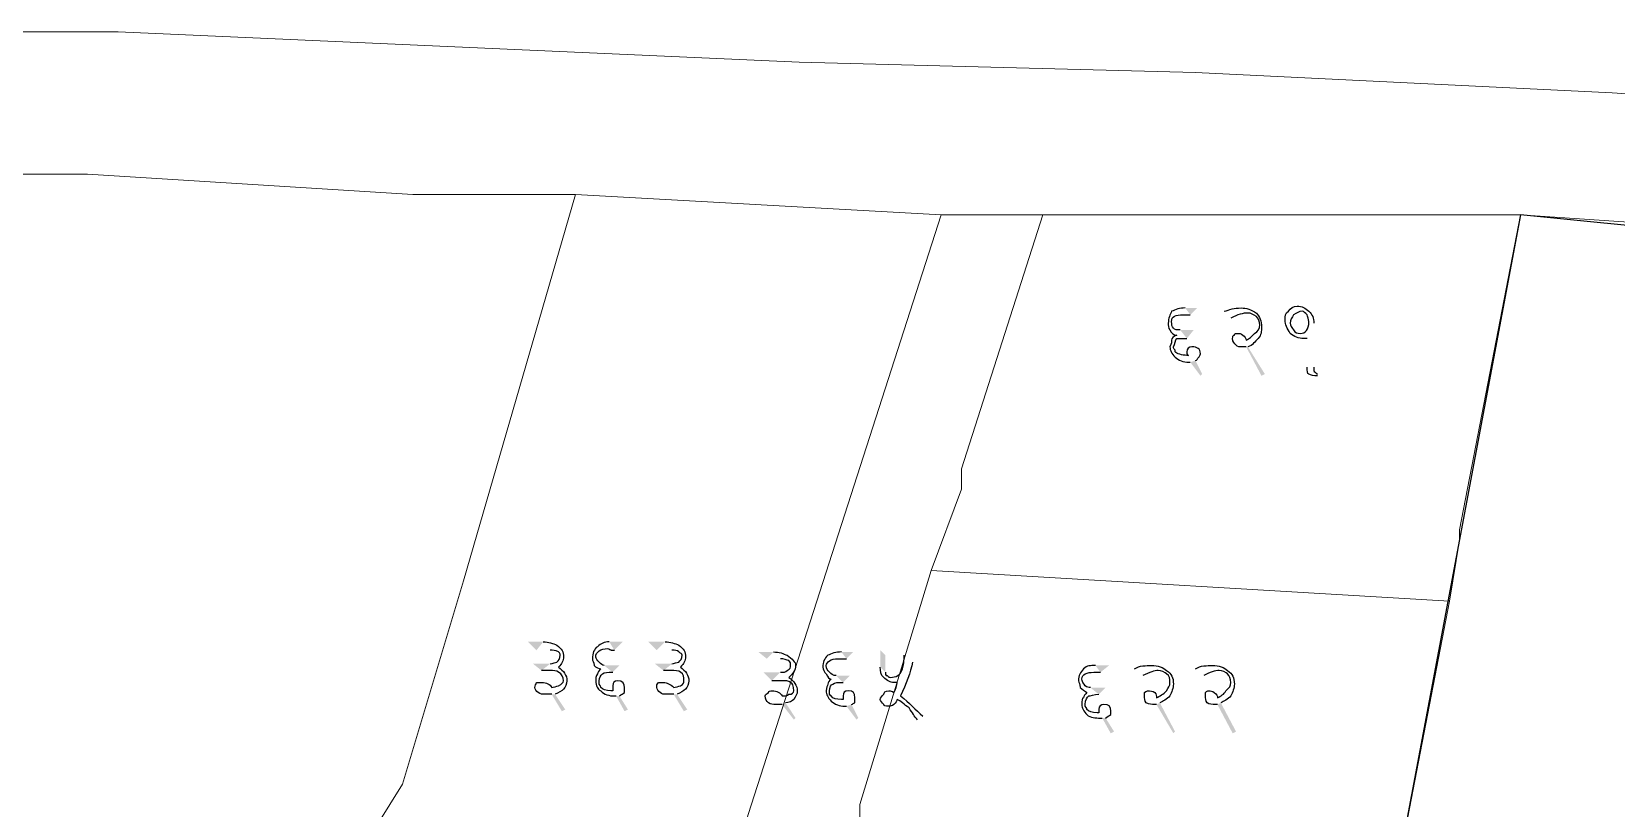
# Model space of a CAD drawing. Header units: metres. Extents: x 345912 to 349030, y 3061206 to 3061792.
# Drawn here: x 345987.88 to 346035.41, y 3061466.15 to 3061489.43 of the extents above; entities that cross this region are included whole.
import ezdxf

# ---------------------------------------------------------------- set-up
doc = ezdxf.new("R2010")
doc.units = ezdxf.units.M
doc.header["$MEASUREMENT"] = 0
for name, color, linetype in [('Features', 5, 'Continuous'), ('PDF5_Geometry', 7, 'Continuous'), ('PDF5_Solid Fills', 7, 'Continuous')]:
    doc.layers.add(name, color=color, linetype=linetype)

msp = doc.modelspace()

# ---------------------------------------------------------------- hatches: boundary and pattern name
at = {"layer": 'PDF5_Solid Fills', "transparency": 33554559}
h = msp.add_hatch(color=256, dxfattribs=at)
h.paths.add_polyline_path([(346022.62933, 3061480.95084), (346022.83253, 3061481.15404), (346022.47693, 3061481.15404)], flags=0)
h.paths.add_polyline_path([(346022.62933, 3061479.52844), (346022.93413, 3061479.12204), (346022.98493, 3061479.17284), (346022.78173, 3061479.57924)], flags=0)
h.paths.add_polyline_path([(346022.52773, 3061480.23964), (346022.73093, 3061480.49364), (346022.32453, 3061480.49364)], flags=0)
h.paths.add_polyline_path([(346023.84853, 3061480.84924), (346023.64533, 3061481.05244)], flags=0)
h.paths.add_polyline_path([(346024.35653, 3061479.98564), (346024.86453, 3061479.17284), (346024.76293, 3061479.12204), (346024.30573, 3061479.98564)], flags=0)
h.paths.add_polyline_path([(346026.33773, 3061480.69684), (346026.33773, 3061479.37604)], flags=0)
h.paths.add_polyline_path([(346026.43933, 3061479.17284), (346026.43933, 3061479.12204)], flags=0)
h = msp.add_hatch(color=256, dxfattribs=at)
h.paths.add_polyline_path([(346003.02054, 3061470.89244), (346002.76654, 3061471.14644), (346003.22374, 3061471.14644)], flags=0)
h.paths.add_polyline_path([(346003.57934, 3061469.57164), (346003.88414, 3061469.11444), (346003.78254, 3061469.06364), (346003.47774, 3061469.57164)], flags=0)
h.paths.add_polyline_path([(346003.17294, 3061470.28284), (346002.91894, 3061470.48604), (346003.42694, 3061470.48604)], flags=0)
h.paths.add_polyline_path([(346005.35734, 3061470.89244), (346005.61134, 3061471.14644), (346005.20494, 3061471.14644)], flags=0)
h.paths.add_polyline_path([(346005.40814, 3061469.52084), (346005.66214, 3061469.06364), (346005.76374, 3061469.11444), (346005.50974, 3061469.52084)], flags=0)
h.paths.add_polyline_path([(346005.30654, 3061470.23204), (346005.50974, 3061470.43524), (346005.05254, 3061470.43524)], flags=0)
h.paths.add_polyline_path([(346006.62734, 3061470.89244), (346006.37334, 3061471.14644), (346006.88134, 3061471.14644)], flags=0)
h.paths.add_polyline_path([(346007.23694, 3061469.57164), (346007.54174, 3061469.11444), (346007.44014, 3061469.06364), (346007.13534, 3061469.57164)], flags=0)
h.paths.add_polyline_path([(346006.83054, 3061470.28284), (346006.57654, 3061470.48604), (346007.08454, 3061470.48604)], flags=0)
h = msp.add_hatch(color=256, dxfattribs=at)
h.paths.add_polyline_path([(346009.92933, 3061470.63844), (346009.67533, 3061470.84164), (346010.13253, 3061470.84164)], flags=0)
h.paths.add_polyline_path([(346010.48813, 3061469.31764), (346010.79293, 3061468.86044), (346010.74213, 3061468.80964), (346010.38653, 3061469.26684)], flags=0)
h.paths.add_polyline_path([(346010.08173, 3061469.97804), (346009.82773, 3061470.23204), (346010.33573, 3061470.23204)], flags=0)
h.paths.add_polyline_path([(346012.31693, 3061470.63844), (346012.52013, 3061470.84164), (346012.16453, 3061470.84164)], flags=0)
h.paths.add_polyline_path([(346012.31693, 3061469.21604), (346012.62173, 3061468.80964), (346012.67253, 3061468.86044), (346012.46933, 3061469.26684)], flags=0)
h.paths.add_polyline_path([(346012.21533, 3061469.92724), (346012.41853, 3061470.13044), (346012.01213, 3061470.13044)], flags=0)
h.paths.add_polyline_path([(346014.04413, 3061470.74004), (346014.29813, 3061470.53684)], flags=0)
h.paths.add_polyline_path([(346014.60293, 3061468.91124), (346014.45053, 3061468.80964)], flags=0)
h.paths.add_polyline_path([(346013.33293, 3061470.38444), (346013.33293, 3061470.89244), (346013.48533, 3061470.74004), (346013.48533, 3061470.23204)], flags=0)
h = msp.add_hatch(color=256, dxfattribs=at)
h.paths.add_polyline_path([(346019.93694, 3061470.23204), (346020.19094, 3061470.43524), (346019.78454, 3061470.43524)], flags=0)
h.paths.add_polyline_path([(346019.98774, 3061468.86044), (346020.24174, 3061468.40324), (346020.34334, 3061468.45404), (346020.08934, 3061468.86044)], flags=0)
h.paths.add_polyline_path([(346019.88614, 3061469.57164), (346020.08934, 3061469.77484), (346019.63214, 3061469.77484)], flags=0)
h.paths.add_polyline_path([(346021.20694, 3061470.13044), (346020.95294, 3061470.33364)], flags=0)
h.paths.add_polyline_path([(346021.71494, 3061469.31764), (346022.17214, 3061468.45404), (346022.12134, 3061468.40324), (346021.61334, 3061469.26684)], flags=0)
h.paths.add_polyline_path([(346023.03574, 3061470.13044), (346022.78174, 3061470.33364)], flags=0)
h.paths.add_polyline_path([(346023.54374, 3061469.31764), (346024.00094, 3061468.45404), (346023.89934, 3061468.40324), (346023.44214, 3061469.26684)], flags=0)

# ---------------------------------------------------------------- linework, layer by layer
at = {"layer": 'Features'}
msp.add_lwpolyline([(346032.53534, 3061483.94804), (346024.87015, 3061443.21466), (346027.77735, 3061442.34326), (346033.71798, 3061442.70616), (346035.6179, 3061444.51001), (346036.91594, 3061445.74622), (346045.85265, 3061451.25324), (346050.46043, 3061452.79732), (346059.90278, 3061464.97268), (346059.12793, 3061467.56854), (346059.12956, 3061469.2981), (346058.95092, 3061473.41915), (346060.41041, 3061480.11511), (346060.45177, 3061480.3071), (346053.06156, 3061481.89932), (346032.53534, 3061483.94804)], dxfattribs=at)
at = {"layer": 'PDF5_Geometry', "lineweight": 9}
for points in [[(345973.09934, 3061489.43444), (345990.47293, 3061489.43444), (346010.89454, 3061488.52004), (346022.78174, 3061488.21524), (346035.27854, 3061487.60564), (346048.68974, 3061486.69124), (346064.53933, 3061483.94804), (346071.24493, 3061482.11924), (346083.43694, 3061481.81444)], [(345973.09934, 3061489.43444), (345990.47293, 3061489.43444), (346010.89454, 3061488.52004), (346022.78174, 3061488.21524), (346035.27854, 3061487.60564), (346048.68974, 3061486.69124), (346064.53933, 3061483.94804), (346071.24493, 3061482.11924), (346083.43694, 3061481.81444)], [(346095.62895, 3061475.10884), (346081.91294, 3061476.63284), (346070.63534, 3061478.46164), (346059.66254, 3061480.29044), (346045.94653, 3061483.03364), (346032.53534, 3061483.94804), (346018.20974, 3061483.94804), (346015.16174, 3061483.94804), (346004.18894, 3061484.55764), (345999.31214, 3061484.55764), (345989.55854, 3061485.16724), (345977.36654, 3061485.16724)], [(346095.62895, 3061475.10884), (346081.91294, 3061476.63284), (346070.63534, 3061478.46164), (346059.66254, 3061480.29044), (346045.94653, 3061483.03364), (346032.53534, 3061483.94804), (346018.20974, 3061483.94804), (346015.16174, 3061483.94804), (346004.18894, 3061484.55764), (345999.31214, 3061484.55764), (345989.55854, 3061485.16724), (345977.36654, 3061485.16724)]]:
    msp.add_lwpolyline(points, dxfattribs=at)
for points in [[(346004.18894, 3061484.55764), (346000.83614, 3061472.97524), (345999.00733, 3061466.87924), (345997.48334, 3061464.44084), (345995.04494, 3061460.78324), (345994.13054, 3061454.99204), (345989.55854, 3061439.44724), (345988.03454, 3061434.26564), (345986.81534, 3061429.69364), (345984.37694, 3061420.85444), (345983.46254, 3061419.94004), (345975.23294, 3061419.63524), (345963.34574, 3061419.94004), (345961.82174, 3061420.54964), (345961.82174, 3061438.53284), (345963.34574, 3061454.38244), (345963.04094, 3061458.34484), (345961.82174, 3061473.88964), (345959.99294, 3061484.25284), (345962.12654, 3061484.86244), (345968.22254, 3061485.16724), (345977.36654, 3061485.16724), (345989.55854, 3061485.16724), (345999.31214, 3061484.55764)], [(346004.18894, 3061484.55764), (346000.83614, 3061472.97524), (345999.00733, 3061466.87924), (345997.48334, 3061464.44084), (345995.04494, 3061460.78324), (345994.13054, 3061454.99204), (345989.55854, 3061439.44724), (345988.03454, 3061434.26564), (345986.81534, 3061429.69364), (345984.37694, 3061420.85444), (345983.46254, 3061419.94004), (345975.23294, 3061419.63524), (345963.34574, 3061419.94004), (345961.82174, 3061420.54964), (345961.82174, 3061438.53284), (345963.34574, 3061454.38244), (345963.04094, 3061458.34484), (345961.82174, 3061473.88964), (345959.99294, 3061484.25284), (345962.12654, 3061484.86244), (345968.22254, 3061485.16724), (345977.36654, 3061485.16724), (345989.55854, 3061485.16724), (345999.31214, 3061484.55764)], [(346015.16174, 3061483.94804), (346009.37054, 3061465.96484), (346007.84653, 3061460.78324), (345997.48334, 3061464.44084), (345999.00733, 3061466.87924), (346000.83614, 3061472.97524), (346004.18894, 3061484.55764)], [(346015.16174, 3061483.94804), (346009.37054, 3061465.96484), (346007.84653, 3061460.78324), (345997.48334, 3061464.44084), (345999.00733, 3061466.87924), (346000.83614, 3061472.97524), (346004.18894, 3061484.55764)], [(346018.20974, 3061483.94804), (346015.77134, 3061476.32804), (346015.77134, 3061476.02324), (346015.77134, 3061475.71844), (346014.85694, 3061473.28004), (346012.72334, 3061466.26964), (346012.72334, 3061465.66004), (346009.98013, 3061457.12564), (346009.98013, 3061456.51604), (346008.76094, 3061453.16324), (346006.01774, 3061453.77284), (346007.84653, 3061460.78324), (346009.37054, 3061465.96484), (346015.16174, 3061483.94804)], [(346018.20974, 3061483.94804), (346015.77134, 3061476.32804), (346015.77134, 3061476.02324), (346015.77134, 3061475.71844), (346014.85694, 3061473.28004), (346012.72334, 3061466.26964), (346012.72334, 3061465.66004), (346009.98013, 3061457.12564), (346009.98013, 3061456.51604), (346008.76094, 3061453.16324), (346006.01774, 3061453.77284), (346007.84653, 3061460.78324), (346009.37054, 3061465.96484), (346015.16174, 3061483.94804)], [(346030.40174, 3061472.36564), (346014.85694, 3061473.28004), (346015.77134, 3061475.71844), (346015.77134, 3061476.02324), (346015.77134, 3061476.32804), (346018.20974, 3061483.94804), (346032.53534, 3061483.94804), (346030.70653, 3061474.49924), (346030.70653, 3061474.19444)], [(346030.40174, 3061472.36564), (346014.85694, 3061473.28004), (346015.77134, 3061475.71844), (346015.77134, 3061476.02324), (346015.77134, 3061476.32804), (346018.20974, 3061483.94804), (346032.53534, 3061483.94804), (346030.70653, 3061474.49924), (346030.70653, 3061474.19444)], [(346045.94653, 3061483.03364), (346040.76494, 3061453.46804), (346039.54574, 3061445.54324), (346034.36414, 3061441.58084), (346024.91534, 3061444.01924), (346026.74414, 3061453.16324), (346026.74414, 3061453.46804), (346028.57293, 3061463.52644), (346028.87774, 3061464.13604), (346028.87774, 3061464.44084), (346030.40174, 3061472.36564), (346030.70653, 3061474.19444), (346030.70653, 3061474.49924), (346032.53534, 3061483.94804)], [(346045.94653, 3061483.03364), (346040.76494, 3061453.46804), (346039.54574, 3061445.54324), (346034.36414, 3061441.58084), (346024.91534, 3061444.01924), (346026.74414, 3061453.16324), (346026.74414, 3061453.46804), (346028.57293, 3061463.52644), (346028.87774, 3061464.13604), (346028.87774, 3061464.44084), (346030.40174, 3061472.36564), (346030.70653, 3061474.19444), (346030.70653, 3061474.49924), (346032.53534, 3061483.94804)], [(346030.40174, 3061472.36564), (346028.87774, 3061464.44084), (346028.87774, 3061464.13604), (346028.57293, 3061463.52644), (346028.26814, 3061463.83123), (346012.72334, 3061465.66004), (346012.72334, 3061466.26964), (346014.85694, 3061473.28004)], [(346030.40174, 3061472.36564), (346028.87774, 3061464.44084), (346028.87774, 3061464.13604), (346028.57293, 3061463.52644), (346028.26814, 3061463.83123), (346012.72334, 3061465.66004), (346012.72334, 3061466.26964), (346014.85694, 3061473.28004)]]:
    msp.add_lwpolyline(points, close=True, dxfattribs=at)
at = {"layer": 'PDF5_Geometry', "lineweight": 25}
for points in [[(346022.07053, 3061481.05244), (346022.01973, 3061480.95084), (346021.96893, 3061480.84924), (346021.96893, 3061480.69684)], [(346022.47693, 3061481.15404), (346022.32453, 3061481.15404), (346022.17213, 3061481.10324), (346022.07053, 3061481.05244)], [(346022.07053, 3061480.74764), (346022.07053, 3061480.90004), (346022.17213, 3061480.95084), (346022.42613, 3061480.95084)], [(346022.42613, 3061480.95084), (346022.42613, 3061480.95084), (346022.47693, 3061480.95084), (346022.52773, 3061480.95084)], [(346022.52773, 3061480.95084), (346022.57853, 3061480.95084), (346022.57853, 3061480.95084), (346022.62933, 3061480.95084)], [(346023.64533, 3061481.05244), (346023.79773, 3061481.10324), (346023.95013, 3061481.15404), (346024.15333, 3061481.15404)], [(346024.35653, 3061481.00164), (346024.20413, 3061481.00164), (346024.05173, 3061480.95084), (346023.84853, 3061480.84924)], [(346024.15333, 3061481.15404), (346024.30573, 3061481.15404), (346024.45813, 3061481.10324), (346024.61053, 3061481.00164)], [(346024.61053, 3061480.90004), (346024.50893, 3061480.95084), (346024.45813, 3061481.00164), (346024.35653, 3061481.00164)], [(346024.61053, 3061481.00164), (346024.71213, 3061480.90004), (346024.76293, 3061480.74764), (346024.76293, 3061480.59524)], [(346025.47413, 3061480.79844), (346025.47413, 3061480.90004), (346025.47413, 3061481.00164), (346025.57573, 3061481.05244)], [(346025.57573, 3061481.05244), (346025.62653, 3061481.15404), (346025.72813, 3061481.20484), (346025.82973, 3061481.20484)], [(346025.72813, 3061480.95084), (346025.67733, 3061480.84924), (346025.62653, 3061480.79844), (346025.62653, 3061480.69684)], [(346025.98213, 3061481.05244), (346025.88053, 3061481.05244), (346025.82973, 3061481.00164), (346025.72813, 3061480.95084)], [(346025.82973, 3061481.20484), (346025.98213, 3061481.20484), (346026.08373, 3061481.15404), (346026.18533, 3061481.05244)], [(346026.13453, 3061480.95084), (346026.08373, 3061481.00164), (346026.03293, 3061481.05244), (346025.98213, 3061481.05244)], [(346026.18533, 3061480.74764), (346026.18533, 3061480.79844), (346026.13453, 3061480.90004), (346026.13453, 3061480.95084)], [(346026.18533, 3061481.05244), (346026.28693, 3061480.95084), (346026.33773, 3061480.84924), (346026.33773, 3061480.69684)], [(346021.96893, 3061480.69684), (346021.96893, 3061480.64604), (346021.96893, 3061480.54444), (346022.01973, 3061480.49364)], [(346022.01973, 3061480.49364), (346022.07053, 3061480.39204), (346022.12133, 3061480.34124), (346022.22293, 3061480.34124)], [(346022.12133, 3061480.54444), (346022.07053, 3061480.59524), (346022.07053, 3061480.64604), (346022.07053, 3061480.74764)], [(346022.32453, 3061480.49364), (346022.22293, 3061480.49364), (346022.17213, 3061480.49364), (346022.12133, 3061480.54444)], [(346024.55973, 3061480.39204), (346024.66133, 3061480.44284), (346024.71213, 3061480.54444), (346024.71213, 3061480.64604)], [(346024.71213, 3061480.64604), (346024.71213, 3061480.74764), (346024.66133, 3061480.84924), (346024.61053, 3061480.90004)], [(346024.76293, 3061480.59524), (346024.76293, 3061480.44284), (346024.76293, 3061480.34124), (346024.66133, 3061480.23964)], [(346025.62653, 3061480.39204), (346025.52493, 3061480.54444), (346025.47413, 3061480.64604), (346025.47413, 3061480.79844)], [(346025.62653, 3061480.69684), (346025.62653, 3061480.64604), (346025.67733, 3061480.54444), (346025.72813, 3061480.49364)], [(346025.72813, 3061480.49364), (346025.77893, 3061480.39204), (346025.82973, 3061480.39204), (346025.93133, 3061480.39204)], [(346025.93133, 3061480.39204), (346026.08373, 3061480.39204), (346026.18533, 3061480.49364), (346026.18533, 3061480.74764)], [(346022.07053, 3061480.18884), (346022.07053, 3061480.13804), (346022.07053, 3061480.08724), (346022.01973, 3061479.98564)], [(346022.01973, 3061479.98564), (346022.01973, 3061479.88404), (346022.07053, 3061479.78244), (346022.17213, 3061479.68084)], [(346022.22293, 3061480.34124), (346022.12133, 3061480.29044), (346022.07053, 3061480.23964), (346022.07053, 3061480.18884)], [(346022.12133, 3061479.98564), (346022.17213, 3061480.08724), (346022.17213, 3061480.18884), (346022.22293, 3061480.23964)], [(346022.17213, 3061479.88404), (346022.12133, 3061479.93484), (346022.12133, 3061479.98564), (346022.12133, 3061479.98564)], [(346022.22293, 3061480.23964), (346022.27373, 3061480.23964), (346022.37533, 3061480.23964), (346022.52773, 3061480.23964)], [(346022.68013, 3061479.98564), (346022.57853, 3061479.98564), (346022.52773, 3061479.93484), (346022.52773, 3061479.83324)], [(346022.93413, 3061479.78244), (346022.93413, 3061479.93484), (346022.83253, 3061479.98564), (346022.68013, 3061479.98564)], [(346023.89933, 3061480.23964), (346023.89933, 3061480.29044), (346023.89933, 3061480.34124), (346023.95013, 3061480.34124)], [(346024.00093, 3061480.03644), (346023.95013, 3061480.08724), (346023.89933, 3061480.13804), (346023.89933, 3061480.23964)], [(346023.95013, 3061480.34124), (346023.95013, 3061480.39204), (346024.00093, 3061480.39204), (346024.05173, 3061480.39204)], [(346024.20413, 3061479.98564), (346024.10253, 3061479.98564), (346024.05173, 3061479.98564), (346024.00093, 3061480.03644)], [(346024.05173, 3061480.39204), (346024.10253, 3061480.39204), (346024.15333, 3061480.39204), (346024.20413, 3061480.34124)], [(346024.20413, 3061480.34124), (346024.25493, 3061480.29044), (346024.30573, 3061480.23964), (346024.30573, 3061480.18884)], [(346024.30573, 3061479.98564), (346024.25493, 3061479.98564), (346024.20413, 3061479.98564), (346024.20413, 3061479.98564)], [(346024.30573, 3061480.18884), (346024.40733, 3061480.23964), (346024.45813, 3061480.29044), (346024.55973, 3061480.39204)], [(346024.66133, 3061480.23964), (346024.55973, 3061480.13804), (346024.50893, 3061480.03644), (346024.35653, 3061479.98564)], [(346026.03293, 3061480.23964), (346025.88053, 3061480.23964), (346025.72813, 3061480.29044), (346025.62653, 3061480.39204)], [(346026.13453, 3061480.23964), (346026.08373, 3061480.23964), (346026.03293, 3061480.23964), (346026.03293, 3061480.23964)], [(346022.17213, 3061479.83324), (346022.17213, 3061479.83324), (346022.17213, 3061479.88404), (346022.17213, 3061479.88404)], [(346022.52773, 3061479.73164), (346022.37533, 3061479.73164), (346022.22293, 3061479.78244), (346022.17213, 3061479.83324)], [(346022.17213, 3061479.68084), (346022.27373, 3061479.57924), (346022.42613, 3061479.52844), (346022.57853, 3061479.52844)], [(346022.52773, 3061479.83324), (346022.52773, 3061479.78244), (346022.52773, 3061479.78244), (346022.52773, 3061479.78244)], [(346022.52773, 3061479.78244), (346022.52773, 3061479.73164), (346022.57853, 3061479.73164), (346022.57853, 3061479.73164)], [(346022.57853, 3061479.73164), (346022.52773, 3061479.73164), (346022.52773, 3061479.73164), (346022.52773, 3061479.73164)], [(346022.57853, 3061479.52844), (346022.62933, 3061479.52844), (346022.62933, 3061479.52844), (346022.62933, 3061479.52844)], [(346022.78173, 3061479.57924), (346022.83253, 3061479.57924), (346022.83253, 3061479.63004), (346022.88333, 3061479.68084)], [(346022.88333, 3061479.68084), (346022.88333, 3061479.68084), (346022.93413, 3061479.73164), (346022.93413, 3061479.78244)], [(346026.18533, 3061479.17284), (346026.13453, 3061479.17284), (346026.13453, 3061479.27444), (346026.13453, 3061479.37604)], [(346026.43933, 3061479.12204), (346026.33773, 3061479.12204), (346026.23613, 3061479.12204), (346026.18533, 3061479.17284)], [(346026.33773, 3061479.37604), (346026.33773, 3061479.32524), (346026.33773, 3061479.27444), (346026.33773, 3061479.27444)], [(346026.33773, 3061479.27444), (346026.33773, 3061479.22364), (346026.38853, 3061479.22364), (346026.43933, 3061479.17284)], [(346003.22374, 3061471.14644), (346003.37614, 3061471.14644), (346003.52854, 3061471.09564), (346003.63014, 3061471.04484)], [(346003.63014, 3061471.04484), (346003.78254, 3061470.94324), (346003.83334, 3061470.84164), (346003.83334, 3061470.68924)], [(346004.84934, 3061470.99404), (346004.74774, 3061470.94324), (346004.69694, 3061470.79084), (346004.69694, 3061470.63844)], [(346005.20494, 3061471.14644), (346005.05254, 3061471.14644), (346004.95094, 3061471.09564), (346004.84934, 3061470.99404)], [(346006.88134, 3061471.14644), (346007.03374, 3061471.14644), (346007.18614, 3061471.09564), (346007.28774, 3061471.04484)], [(346007.28774, 3061471.04484), (346007.44014, 3061470.94324), (346007.49094, 3061470.84164), (346007.49094, 3061470.68924)], [(346003.68094, 3061470.84164), (346003.57934, 3061470.89244), (346003.52854, 3061470.89244), (346003.42694, 3061470.89244)], [(346003.42694, 3061470.48604), (346003.52854, 3061470.48604), (346003.57934, 3061470.53684), (346003.63014, 3061470.53684)], [(346003.63014, 3061470.53684), (346003.68094, 3061470.58764), (346003.73174, 3061470.63844), (346003.73174, 3061470.74004)], [(346003.73174, 3061470.74004), (346003.73174, 3061470.79084), (346003.73174, 3061470.79084), (346003.68094, 3061470.84164)], [(346003.83334, 3061470.68924), (346003.83334, 3061470.58764), (346003.78254, 3061470.48604), (346003.68094, 3061470.38444)], [(346004.69694, 3061470.63844), (346004.69694, 3061470.58764), (346004.74774, 3061470.53684), (346004.74774, 3061470.43524)], [(346004.79854, 3061470.68924), (346004.79854, 3061470.84164), (346004.95094, 3061470.94324), (346005.15414, 3061470.94324)], [(346004.90014, 3061470.53684), (346004.84934, 3061470.58764), (346004.79854, 3061470.63844), (346004.79854, 3061470.68924)], [(346005.05254, 3061470.43524), (346005.00174, 3061470.43524), (346004.95094, 3061470.48604), (346004.90014, 3061470.53684)], [(346005.15414, 3061470.94324), (346005.20494, 3061470.94324), (346005.25574, 3061470.89244), (346005.25574, 3061470.89244)], [(346005.25574, 3061470.89244), (346005.30654, 3061470.89244), (346005.35734, 3061470.89244), (346005.35734, 3061470.89244)], [(346007.28774, 3061470.84164), (346007.23694, 3061470.89244), (346007.18614, 3061470.89244), (346007.08454, 3061470.89244)], [(346007.08454, 3061470.48604), (346007.13534, 3061470.48604), (346007.23694, 3061470.53684), (346007.28774, 3061470.53684)], [(346007.38934, 3061470.74004), (346007.38934, 3061470.79084), (346007.33854, 3061470.79084), (346007.28774, 3061470.84164)], [(346007.28774, 3061470.53684), (346007.33854, 3061470.58764), (346007.38934, 3061470.63844), (346007.38934, 3061470.74004)], [(346007.49094, 3061470.68924), (346007.49094, 3061470.58764), (346007.44014, 3061470.48604), (346007.33854, 3061470.38444)], [(346010.13253, 3061470.84164), (346010.28493, 3061470.84164), (346010.43733, 3061470.79084), (346010.53893, 3061470.74004)], [(346010.58973, 3061470.58764), (346010.53893, 3061470.58764), (346010.43733, 3061470.63844), (346010.33573, 3061470.63844)], [(346010.53893, 3061470.74004), (346010.69133, 3061470.63844), (346010.79293, 3061470.53684), (346010.79293, 3061470.43524)], [(346010.64053, 3061470.43524), (346010.64053, 3061470.48604), (346010.64053, 3061470.53684), (346010.58973, 3061470.58764)], [(346011.75813, 3061470.74004), (346011.65653, 3061470.63844), (346011.60573, 3061470.53684), (346011.60573, 3061470.38444)], [(346011.70733, 3061470.43524), (346011.70733, 3061470.53684), (346011.85973, 3061470.63844), (346012.06293, 3061470.63844)], [(346012.16453, 3061470.84164), (346012.01213, 3061470.84164), (346011.85973, 3061470.79084), (346011.75813, 3061470.74004)], [(346012.06293, 3061470.63844), (346012.11373, 3061470.63844), (346012.16453, 3061470.63844), (346012.21533, 3061470.63844)], [(346012.21533, 3061470.63844), (346012.26613, 3061470.63844), (346012.26613, 3061470.63844), (346012.31693, 3061470.63844)], [(346014.29813, 3061470.53684), (346014.24733, 3061470.23204), (346014.09493, 3061469.87644), (346013.94253, 3061469.52084)], [(346013.99333, 3061470.33364), (346014.04413, 3061470.43524), (346014.04413, 3061470.58764), (346014.04413, 3061470.74004)], [(346003.32534, 3061470.28284), (346003.22374, 3061470.28284), (346003.22374, 3061470.28284), (346003.17294, 3061470.28284)], [(346003.42694, 3061470.28284), (346003.37614, 3061470.28284), (346003.37614, 3061470.28284), (346003.32534, 3061470.28284)], [(346003.68094, 3061470.23204), (346003.63014, 3061470.28284), (346003.52854, 3061470.28284), (346003.42694, 3061470.28284)], [(346003.68094, 3061470.38444), (346003.83334, 3061470.28284), (346003.93494, 3061470.13044), (346003.93494, 3061469.97804)], [(346003.83334, 3061469.97804), (346003.83334, 3061470.07964), (346003.78254, 3061470.18124), (346003.68094, 3061470.23204)], [(346004.74774, 3061470.43524), (346004.79854, 3061470.38444), (346004.90014, 3061470.33364), (346004.95094, 3061470.33364)], [(346004.84934, 3061470.18124), (346004.79854, 3061470.13044), (346004.79854, 3061470.02884), (346004.79854, 3061469.97804)], [(346004.95094, 3061470.33364), (346004.90014, 3061470.28284), (346004.84934, 3061470.23204), (346004.84934, 3061470.18124)], [(346004.90014, 3061469.97804), (346004.90014, 3061470.07964), (346004.95094, 3061470.13044), (346005.00174, 3061470.18124)], [(346005.00174, 3061470.18124), (346005.05254, 3061470.23204), (346005.15414, 3061470.23204), (346005.30654, 3061470.23204)], [(346006.93214, 3061470.28284), (346006.88134, 3061470.28284), (346006.83054, 3061470.28284), (346006.83054, 3061470.28284)], [(346007.03374, 3061470.28284), (346007.03374, 3061470.28284), (346006.98294, 3061470.28284), (346006.93214, 3061470.28284)], [(346007.33854, 3061470.23204), (346007.28774, 3061470.28284), (346007.18614, 3061470.28284), (346007.03374, 3061470.28284)], [(346007.33854, 3061470.38444), (346007.49094, 3061470.28284), (346007.59254, 3061470.13044), (346007.59254, 3061469.97804)], [(346007.44014, 3061469.97804), (346007.44014, 3061470.07964), (346007.44014, 3061470.18124), (346007.33854, 3061470.23204)], [(346010.33573, 3061470.23204), (346010.43733, 3061470.23204), (346010.48813, 3061470.23204), (346010.53893, 3061470.28284)], [(346010.53893, 3061470.28284), (346010.64053, 3061470.33364), (346010.64053, 3061470.38444), (346010.64053, 3061470.43524)], [(346010.79293, 3061470.43524), (346010.79293, 3061470.28284), (346010.69133, 3061470.18124), (346010.58973, 3061470.07964)], [(346010.58973, 3061470.07964), (346010.74213, 3061469.97804), (346010.84373, 3061469.82564), (346010.84373, 3061469.67324)], [(346011.60573, 3061470.38444), (346011.60573, 3061470.33364), (346011.65653, 3061470.23204), (346011.70733, 3061470.18124)], [(346011.80893, 3061470.23204), (346011.75813, 3061470.28284), (346011.70733, 3061470.33364), (346011.70733, 3061470.43524)], [(346011.70733, 3061470.18124), (346011.75813, 3061470.07964), (346011.80893, 3061470.02884), (346011.85973, 3061470.02884)], [(346011.85973, 3061470.02884), (346011.80893, 3061469.97804), (346011.75813, 3061469.92724), (346011.75813, 3061469.87644)], [(346012.01213, 3061470.13044), (346011.91053, 3061470.13044), (346011.85973, 3061470.18124), (346011.80893, 3061470.23204)], [(346013.43453, 3061470.07964), (346013.33293, 3061470.13044), (346013.33293, 3061470.28284), (346013.33293, 3061470.38444)], [(346013.73933, 3061469.92724), (346013.63773, 3061469.92724), (346013.53613, 3061469.97804), (346013.43453, 3061470.07964)], [(346013.48533, 3061470.23204), (346013.48533, 3061470.18124), (346013.48533, 3061470.13044), (346013.53613, 3061470.13044)], [(346013.53613, 3061470.13044), (346013.58693, 3061470.07964), (346013.58693, 3061470.07964), (346013.63773, 3061470.07964)], [(346013.63773, 3061470.07964), (346013.79013, 3061470.07964), (346013.94253, 3061470.13044), (346013.99333, 3061470.33364)], [(346019.42894, 3061470.33364), (346019.32734, 3061470.23204), (346019.27654, 3061470.13044), (346019.27654, 3061469.97804)], [(346019.37814, 3061470.02884), (346019.37814, 3061470.18124), (346019.53054, 3061470.23204), (346019.73374, 3061470.23204)], [(346019.47974, 3061469.82564), (346019.42894, 3061469.87644), (346019.37814, 3061469.97804), (346019.37814, 3061470.02884)], [(346019.78454, 3061470.43524), (346019.63214, 3061470.43524), (346019.53054, 3061470.43524), (346019.42894, 3061470.33364)], [(346019.73374, 3061470.23204), (346019.78454, 3061470.23204), (346019.83534, 3061470.23204), (346019.83534, 3061470.23204)], [(346019.83534, 3061470.23204), (346019.88614, 3061470.23204), (346019.93694, 3061470.23204), (346019.93694, 3061470.23204)], [(346020.95294, 3061470.33364), (346021.10534, 3061470.43524), (346021.30854, 3061470.43524), (346021.46094, 3061470.43524)], [(346021.66414, 3061470.28284), (346021.56254, 3061470.28284), (346021.41014, 3061470.23204), (346021.20694, 3061470.13044)], [(346021.46094, 3061470.43524), (346021.66414, 3061470.43524), (346021.81654, 3061470.38444), (346021.91814, 3061470.28284)], [(346021.91814, 3061470.18124), (346021.86734, 3061470.23204), (346021.76574, 3061470.28284), (346021.66414, 3061470.28284)], [(346021.91814, 3061470.28284), (346022.07054, 3061470.18124), (346022.12134, 3061470.07964), (346022.12134, 3061469.87644)], [(346022.01974, 3061469.92724), (346022.01974, 3061470.02884), (346022.01974, 3061470.13044), (346021.91814, 3061470.18124)], [(346022.78174, 3061470.33364), (346022.93414, 3061470.43524), (346023.13734, 3061470.43524), (346023.28974, 3061470.43524)], [(346023.49294, 3061470.28284), (346023.39134, 3061470.28284), (346023.18814, 3061470.23204), (346023.03574, 3061470.13044)], [(346023.28974, 3061470.43524), (346023.49294, 3061470.43524), (346023.64534, 3061470.38444), (346023.74694, 3061470.28284)], [(346023.74694, 3061470.18124), (346023.69614, 3061470.23204), (346023.59454, 3061470.28284), (346023.49294, 3061470.28284)], [(346023.74694, 3061470.28284), (346023.89934, 3061470.18124), (346023.95014, 3061470.07964), (346023.95014, 3061469.87644)], [(346023.84854, 3061469.92724), (346023.84854, 3061470.02884), (346023.79774, 3061470.13044), (346023.74694, 3061470.18124)], [(346002.96974, 3061469.77484), (346002.96974, 3061469.82564), (346003.02054, 3061469.87644), (346003.02054, 3061469.92724)], [(346003.07134, 3061469.62244), (346003.02054, 3061469.67324), (346002.96974, 3061469.72404), (346002.96974, 3061469.77484)], [(346003.02054, 3061469.92724), (346003.07134, 3061469.92724), (346003.12214, 3061469.92724), (346003.17294, 3061469.92724)], [(346003.27454, 3061469.57164), (346003.22374, 3061469.57164), (346003.12214, 3061469.57164), (346003.07134, 3061469.62244)], [(346003.17294, 3061469.92724), (346003.32534, 3061469.92724), (346003.42694, 3061469.87644), (346003.47774, 3061469.77484)], [(346003.47774, 3061469.57164), (346003.42694, 3061469.57164), (346003.37614, 3061469.57164), (346003.27454, 3061469.57164)], [(346003.47774, 3061469.77484), (346003.52854, 3061469.77484), (346003.63014, 3061469.82564), (346003.68094, 3061469.82564)], [(346003.83334, 3061469.72404), (346003.78254, 3061469.67324), (346003.68094, 3061469.62244), (346003.57934, 3061469.57164)], [(346003.68094, 3061469.82564), (346003.78254, 3061469.87644), (346003.83334, 3061469.92724), (346003.83334, 3061469.97804)], [(346003.93494, 3061469.97804), (346003.93494, 3061469.87644), (346003.88414, 3061469.77484), (346003.83334, 3061469.72404)], [(346004.79854, 3061469.97804), (346004.79854, 3061469.82564), (346004.84934, 3061469.72404), (346004.95094, 3061469.67324)], [(346004.90014, 3061469.87644), (346004.90014, 3061469.92724), (346004.90014, 3061469.92724), (346004.90014, 3061469.97804)], [(346004.95094, 3061469.77484), (346004.95094, 3061469.77484), (346004.95094, 3061469.82564), (346004.90014, 3061469.87644)], [(346005.25574, 3061469.67324), (346005.10334, 3061469.67324), (346005.00174, 3061469.72404), (346004.95094, 3061469.77484)], [(346004.95094, 3061469.67324), (346005.05254, 3061469.57164), (346005.20494, 3061469.52084), (346005.35734, 3061469.52084)], [(346005.30654, 3061469.67324), (346005.30654, 3061469.67324), (346005.30654, 3061469.67324), (346005.25574, 3061469.67324)], [(346005.45894, 3061469.97804), (346005.35734, 3061469.97804), (346005.30654, 3061469.92724), (346005.30654, 3061469.82564)], [(346005.30654, 3061469.82564), (346005.30654, 3061469.77484), (346005.30654, 3061469.77484), (346005.30654, 3061469.77484)], [(346005.30654, 3061469.77484), (346005.30654, 3061469.77484), (346005.30654, 3061469.72404), (346005.30654, 3061469.72404)], [(346005.30654, 3061469.72404), (346005.30654, 3061469.72404), (346005.30654, 3061469.72404), (346005.30654, 3061469.67324)], [(346005.66214, 3061469.77484), (346005.66214, 3061469.87644), (346005.61134, 3061469.97804), (346005.45894, 3061469.97804)], [(346005.50974, 3061469.52084), (346005.56054, 3061469.57164), (346005.61134, 3061469.57164), (346005.66214, 3061469.62244)], [(346005.66214, 3061469.62244), (346005.66214, 3061469.67324), (346005.66214, 3061469.72404), (346005.66214, 3061469.77484)], [(346006.62734, 3061469.77484), (346006.62734, 3061469.82564), (346006.62734, 3061469.87644), (346006.67814, 3061469.92724)], [(346006.72894, 3061469.62244), (346006.67814, 3061469.67324), (346006.62734, 3061469.72404), (346006.62734, 3061469.77484)], [(346006.67814, 3061469.92724), (346006.72894, 3061469.92724), (346006.77974, 3061469.92724), (346006.83054, 3061469.92724)], [(346006.93214, 3061469.57164), (346006.83054, 3061469.57164), (346006.77974, 3061469.57164), (346006.72894, 3061469.62244)], [(346006.83054, 3061469.92724), (346006.93214, 3061469.92724), (346007.03374, 3061469.87644), (346007.13534, 3061469.77484)], [(346007.13534, 3061469.57164), (346007.08454, 3061469.57164), (346006.98294, 3061469.57164), (346006.93214, 3061469.57164)], [(346007.13534, 3061469.77484), (346007.18614, 3061469.77484), (346007.28774, 3061469.82564), (346007.33854, 3061469.82564)], [(346007.49094, 3061469.72404), (346007.44014, 3061469.67324), (346007.33854, 3061469.62244), (346007.23694, 3061469.57164)], [(346007.33854, 3061469.82564), (346007.44014, 3061469.87644), (346007.44014, 3061469.92724), (346007.44014, 3061469.97804)], [(346007.59254, 3061469.97804), (346007.59254, 3061469.87644), (346007.54174, 3061469.77484), (346007.49094, 3061469.72404)], [(346009.87853, 3061469.52084), (346009.87853, 3061469.57164), (346009.92933, 3061469.57164), (346009.98013, 3061469.62244)], [(346009.98013, 3061469.62244), (346009.98013, 3061469.67324), (346010.03093, 3061469.67324), (346010.08173, 3061469.67324)], [(346010.23413, 3061469.97804), (346010.18333, 3061469.97804), (346010.13253, 3061469.97804), (346010.08173, 3061469.97804)], [(346010.08173, 3061469.67324), (346010.23413, 3061469.67324), (346010.33573, 3061469.62244), (346010.38653, 3061469.52084)], [(346010.33573, 3061469.97804), (346010.28493, 3061469.97804), (346010.28493, 3061469.97804), (346010.23413, 3061469.97804)], [(346010.64053, 3061469.92724), (346010.58973, 3061469.97804), (346010.48813, 3061469.97804), (346010.33573, 3061469.97804)], [(346010.38653, 3061469.52084), (346010.48813, 3061469.52084), (346010.53893, 3061469.52084), (346010.58973, 3061469.57164)], [(346010.58973, 3061469.57164), (346010.69133, 3061469.57164), (346010.74213, 3061469.62244), (346010.74213, 3061469.67324)], [(346010.74213, 3061469.67324), (346010.74213, 3061469.82564), (346010.69133, 3061469.92724), (346010.64053, 3061469.92724)], [(346010.84373, 3061469.67324), (346010.84373, 3061469.57164), (346010.79293, 3061469.52084), (346010.74213, 3061469.41924)], [(346011.75813, 3061469.87644), (346011.75813, 3061469.82564), (346011.70733, 3061469.77484), (346011.70733, 3061469.67324)], [(346011.70733, 3061469.67324), (346011.70733, 3061469.57164), (346011.75813, 3061469.47004), (346011.85973, 3061469.36844)], [(346011.80893, 3061469.67324), (346011.80893, 3061469.77484), (346011.85973, 3061469.87644), (346011.91053, 3061469.87644)], [(346011.80893, 3061469.57164), (346011.80893, 3061469.62244), (346011.80893, 3061469.67324), (346011.80893, 3061469.67324)], [(346011.85973, 3061469.52084), (346011.85973, 3061469.52084), (346011.85973, 3061469.52084), (346011.80893, 3061469.57164)], [(346011.91053, 3061469.87644), (346011.96133, 3061469.92724), (346012.06293, 3061469.92724), (346012.21533, 3061469.92724)], [(346012.36773, 3061469.67324), (346012.26613, 3061469.67324), (346012.21533, 3061469.62244), (346012.21533, 3061469.52084)], [(346012.57093, 3061469.47004), (346012.57093, 3061469.62244), (346012.52013, 3061469.67324), (346012.36773, 3061469.67324)], [(346013.33293, 3061469.41924), (346013.33293, 3061469.47004), (346013.38373, 3061469.52084), (346013.43453, 3061469.57164)], [(346013.43453, 3061469.57164), (346013.43453, 3061469.62244), (346013.48533, 3061469.67324), (346013.58693, 3061469.67324)], [(346013.58693, 3061469.67324), (346013.63773, 3061469.67324), (346013.68853, 3061469.67324), (346013.73933, 3061469.62244)], [(346013.73933, 3061469.62244), (346013.79013, 3061469.72404), (346013.84093, 3061469.82564), (346013.84093, 3061469.92724)], [(346013.84093, 3061469.92724), (346013.84093, 3061469.92724), (346013.79013, 3061469.92724), (346013.73933, 3061469.92724)], [(346019.27654, 3061469.97804), (346019.27654, 3061469.92724), (346019.32734, 3061469.87644), (346019.32734, 3061469.77484)], [(346019.32734, 3061469.77484), (346019.37814, 3061469.72404), (346019.47974, 3061469.67324), (346019.53054, 3061469.62244)], [(346019.53054, 3061469.62244), (346019.47974, 3061469.57164), (346019.42894, 3061469.52084), (346019.42894, 3061469.47004)], [(346019.63214, 3061469.77484), (346019.58134, 3061469.77484), (346019.53054, 3061469.77484), (346019.47974, 3061469.82564)], [(346019.58134, 3061469.52084), (346019.63214, 3061469.52084), (346019.73374, 3061469.57164), (346019.88614, 3061469.57164)], [(346021.25774, 3061469.62244), (346021.30854, 3061469.67324), (346021.35934, 3061469.67324), (346021.35934, 3061469.67324)], [(346021.25774, 3061469.52084), (346021.25774, 3061469.57164), (346021.25774, 3061469.62244), (346021.25774, 3061469.62244)], [(346021.35934, 3061469.67324), (346021.41014, 3061469.67324), (346021.51174, 3061469.67324), (346021.56254, 3061469.62244)], [(346021.56254, 3061469.62244), (346021.61334, 3061469.57164), (346021.61334, 3061469.52084), (346021.61334, 3061469.47004)], [(346021.61334, 3061469.47004), (346021.71494, 3061469.52084), (346021.81654, 3061469.57164), (346021.91814, 3061469.67324)], [(346021.91814, 3061469.67324), (346021.96894, 3061469.77484), (346022.01974, 3061469.82564), (346022.01974, 3061469.92724)], [(346022.12134, 3061469.87644), (346022.12134, 3061469.77484), (346022.07054, 3061469.62244), (346022.01974, 3061469.52084)], [(346023.08654, 3061469.62244), (346023.13734, 3061469.67324), (346023.13734, 3061469.67324), (346023.18814, 3061469.67324)], [(346023.08654, 3061469.52084), (346023.08654, 3061469.57164), (346023.08654, 3061469.62244), (346023.08654, 3061469.62244)], [(346023.18814, 3061469.67324), (346023.23894, 3061469.67324), (346023.28974, 3061469.67324), (346023.34054, 3061469.62244)], [(346023.34054, 3061469.62244), (346023.44214, 3061469.57164), (346023.44214, 3061469.52084), (346023.44214, 3061469.47004)], [(346023.44214, 3061469.47004), (346023.54374, 3061469.52084), (346023.64534, 3061469.57164), (346023.69614, 3061469.67324)], [(346023.69614, 3061469.67324), (346023.79774, 3061469.77484), (346023.84854, 3061469.82564), (346023.84854, 3061469.92724)], [(346023.95014, 3061469.87644), (346023.95014, 3061469.77484), (346023.89934, 3061469.62244), (346023.84854, 3061469.52084)], [(346005.35734, 3061469.52084), (346005.35734, 3061469.52084), (346005.40814, 3061469.52084), (346005.40814, 3061469.52084)], [(346009.98013, 3061469.31764), (346009.92933, 3061469.36844), (346009.87853, 3061469.41924), (346009.87853, 3061469.52084)], [(346010.18333, 3061469.26684), (346010.13253, 3061469.26684), (346010.03093, 3061469.26684), (346009.98013, 3061469.31764)], [(346010.38653, 3061469.26684), (346010.33573, 3061469.26684), (346010.28493, 3061469.26684), (346010.18333, 3061469.26684)], [(346010.74213, 3061469.41924), (346010.69133, 3061469.36844), (346010.58973, 3061469.31764), (346010.48813, 3061469.31764)], [(346012.16453, 3061469.41924), (346012.01213, 3061469.41924), (346011.91053, 3061469.41924), (346011.85973, 3061469.52084)], [(346011.85973, 3061469.36844), (346011.96133, 3061469.26684), (346012.11373, 3061469.21604), (346012.26613, 3061469.21604)], [(346012.21533, 3061469.41924), (346012.21533, 3061469.41924), (346012.21533, 3061469.41924), (346012.16453, 3061469.41924)], [(346012.21533, 3061469.52084), (346012.21533, 3061469.47004), (346012.21533, 3061469.47004), (346012.21533, 3061469.47004)], [(346012.21533, 3061469.47004), (346012.21533, 3061469.41924), (346012.21533, 3061469.41924), (346012.21533, 3061469.41924)], [(346012.26613, 3061469.21604), (346012.26613, 3061469.21604), (346012.31693, 3061469.21604), (346012.31693, 3061469.21604)], [(346012.46933, 3061469.26684), (346012.52013, 3061469.26684), (346012.52013, 3061469.31764), (346012.57093, 3061469.31764)], [(346012.57093, 3061469.31764), (346012.57093, 3061469.36844), (346012.57093, 3061469.41924), (346012.57093, 3061469.47004)], [(346013.43453, 3061469.26684), (346013.38373, 3061469.31764), (346013.33293, 3061469.36844), (346013.33293, 3061469.41924)], [(346013.58693, 3061469.21604), (346013.48533, 3061469.21604), (346013.43453, 3061469.21604), (346013.43453, 3061469.26684)], [(346013.73933, 3061469.26684), (346013.68853, 3061469.21604), (346013.63773, 3061469.21604), (346013.58693, 3061469.21604)], [(346013.84093, 3061469.41924), (346013.84093, 3061469.36844), (346013.79013, 3061469.31764), (346013.73933, 3061469.26684)], [(346014.19653, 3061469.16524), (346014.04413, 3061469.26684), (346013.94253, 3061469.36844), (346013.84093, 3061469.41924)], [(346013.94253, 3061469.52084), (346014.19653, 3061469.31764), (346014.39973, 3061469.11444), (346014.60293, 3061468.91124)], [(346014.45053, 3061468.80964), (346014.34893, 3061468.91124), (346014.29813, 3061469.01284), (346014.19653, 3061469.16524)], [(346019.42894, 3061469.47004), (346019.37814, 3061469.47004), (346019.37814, 3061469.36844), (346019.37814, 3061469.26684)], [(346019.37814, 3061469.26684), (346019.37814, 3061469.16524), (346019.42894, 3061469.06364), (346019.53054, 3061468.96204)], [(346019.47974, 3061469.26684), (346019.47974, 3061469.41924), (346019.53054, 3061469.47004), (346019.58134, 3061469.52084)], [(346019.47974, 3061469.21604), (346019.47974, 3061469.21604), (346019.47974, 3061469.26684), (346019.47974, 3061469.26684)], [(346019.53054, 3061469.11444), (346019.53054, 3061469.11444), (346019.53054, 3061469.16524), (346019.47974, 3061469.21604)], [(346019.83534, 3061469.01284), (346019.68294, 3061469.01284), (346019.58134, 3061469.06364), (346019.53054, 3061469.11444)], [(346020.03854, 3061469.26684), (346019.93694, 3061469.26684), (346019.88614, 3061469.21604), (346019.88614, 3061469.11444)], [(346019.88614, 3061469.11444), (346019.88614, 3061469.11444), (346019.88614, 3061469.06364), (346019.88614, 3061469.06364)], [(346019.88614, 3061469.06364), (346019.88614, 3061469.06364), (346019.88614, 3061469.01284), (346019.88614, 3061469.01284)], [(346020.24174, 3061469.06364), (346020.24174, 3061469.21604), (346020.19094, 3061469.26684), (346020.03854, 3061469.26684)], [(346020.24174, 3061468.96204), (346020.24174, 3061468.96204), (346020.24174, 3061469.01284), (346020.24174, 3061469.06364)], [(346021.30854, 3061469.31764), (346021.25774, 3061469.36844), (346021.25774, 3061469.47004), (346021.25774, 3061469.52084)], [(346021.56254, 3061469.26684), (346021.46094, 3061469.26684), (346021.41014, 3061469.26684), (346021.30854, 3061469.31764)], [(346021.61334, 3061469.26684), (346021.61334, 3061469.26684), (346021.56254, 3061469.26684), (346021.56254, 3061469.26684)], [(346022.01974, 3061469.52084), (346021.91814, 3061469.41924), (346021.81654, 3061469.36844), (346021.71494, 3061469.31764)], [(346023.13734, 3061469.31764), (346023.08654, 3061469.36844), (346023.08654, 3061469.47004), (346023.08654, 3061469.52084)], [(346023.39134, 3061469.26684), (346023.28974, 3061469.26684), (346023.18814, 3061469.26684), (346023.13734, 3061469.31764)], [(346023.44214, 3061469.26684), (346023.39134, 3061469.26684), (346023.39134, 3061469.26684), (346023.39134, 3061469.26684)], [(346023.84854, 3061469.52084), (346023.74694, 3061469.41924), (346023.64534, 3061469.36844), (346023.54374, 3061469.31764)], [(346019.53054, 3061468.96204), (346019.63214, 3061468.86044), (346019.78454, 3061468.86044), (346019.93694, 3061468.86044)], [(346019.88614, 3061469.01284), (346019.88614, 3061469.01284), (346019.88614, 3061469.01284), (346019.83534, 3061469.01284)], [(346019.93694, 3061468.86044), (346019.93694, 3061468.86044), (346019.98774, 3061468.86044), (346019.98774, 3061468.86044)], [(346020.08934, 3061468.86044), (346020.14014, 3061468.91124), (346020.19094, 3061468.91124), (346020.24174, 3061468.96204)]]:
    msp.add_open_spline(points, degree=3, dxfattribs=at)

doc.saveas('drawing.dxf')
